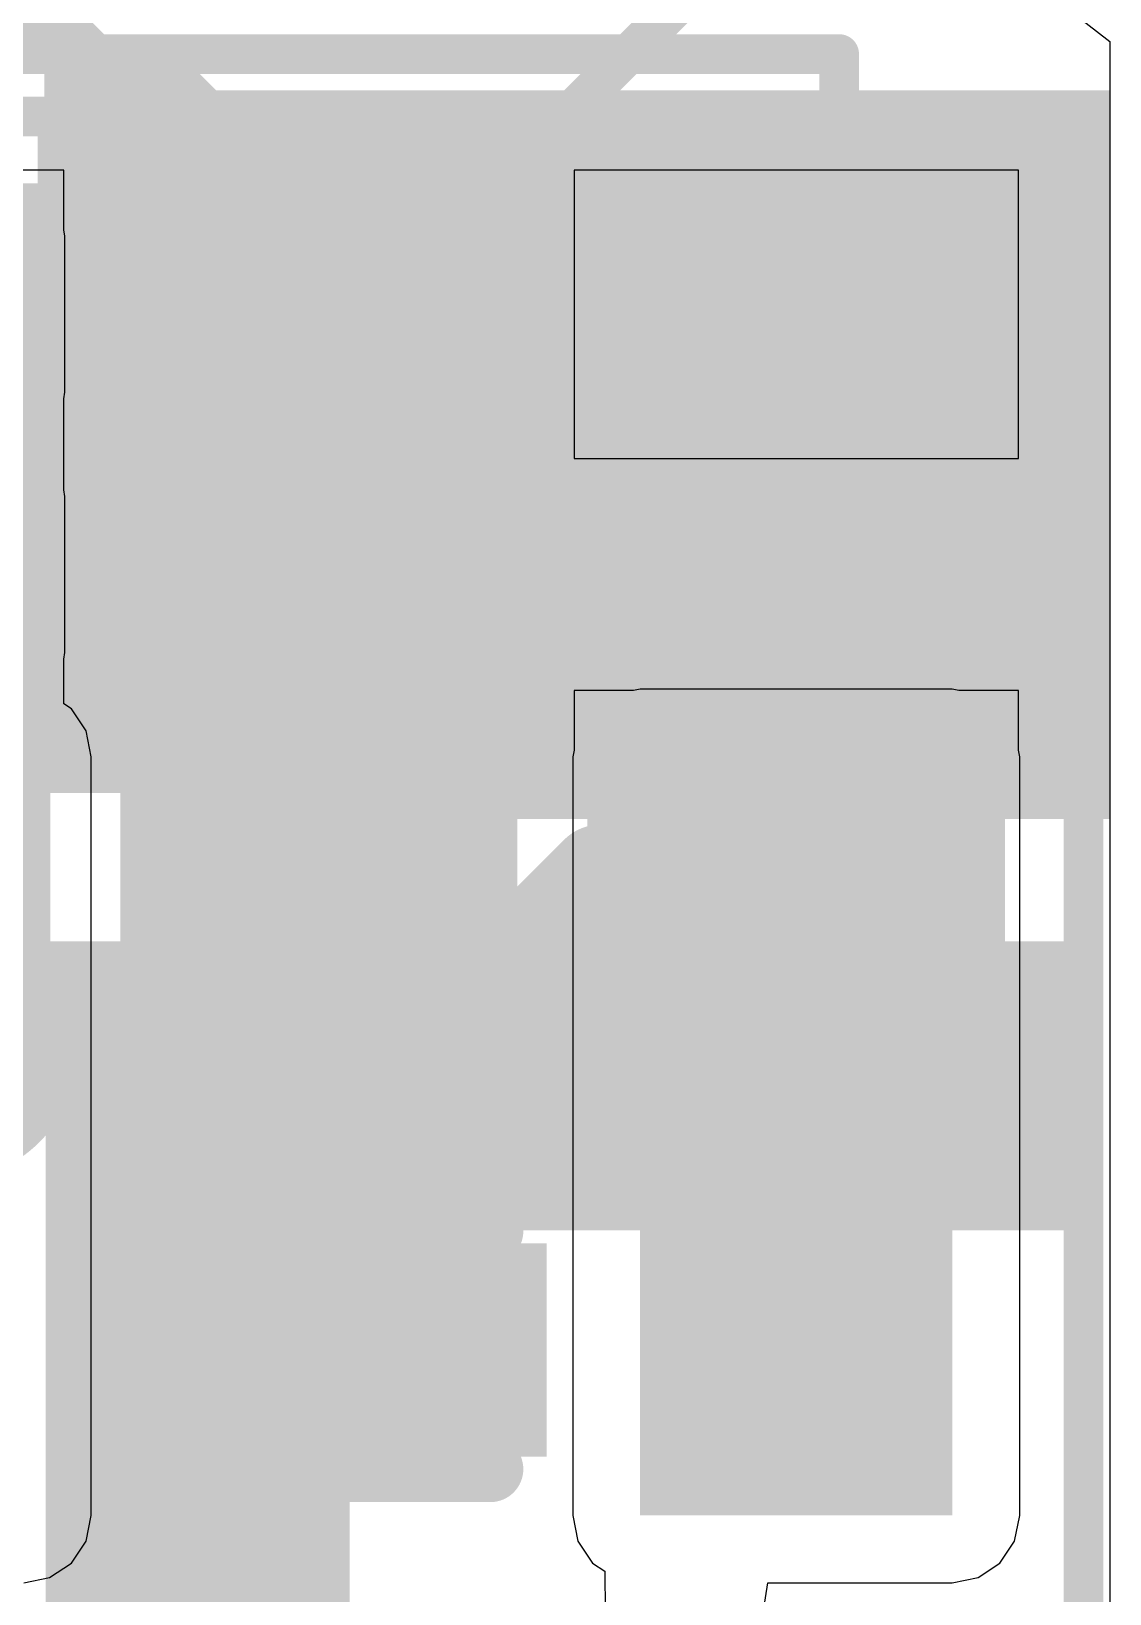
# Model space of a CAD drawing. Header units: millimetres. Extents: x -1.53 to 3.03, y -0.09 to 2.17.
# Drawn here: x 0.243 to 0.3246, y 0.0968 to 0.215 of the extents above; entities that cross this region are included whole.
import ezdxf

# ---------------------------------------------------------------- set-up
doc = ezdxf.new("R2010")
doc.units = ezdxf.units.MM
doc.header["$MEASUREMENT"] = 0
for name, color, linetype in [('BottomLayer', 5, 'Continuous'), ('BottomOverlay', 54, 'Continuous'), ('BottomPaste', 16, 'Continuous'), ('BottomSolder', 6, 'Continuous'), ('TopLayer', 1, 'Continuous'), ('TopOverlay', 2, 'Continuous'), ('TopPaste', 8, 'Continuous'), ('TopSolder', 216, 'Continuous'), ('ViaHoleLayer', 16, 'Continuous')]:
    doc.layers.add(name, color=color, linetype=linetype)

# ---------------------------------------------------------------- blocks, each defined once
blk = doc.blocks.new('DC_096_3')
at = {"layer": 'TopLayer'}
blk.add_hatch(color=1, dxfattribs=at).paths.add_polyline_path([(-0.08071, 0.08087), (-0.02953, 0.08087), (-0.02953, 0.01001), (-0.08071, 0.01001)])
at = {"layer": 'TopPaste'}
blk.add_hatch(color=8, dxfattribs=at).paths.add_polyline_path([(-0.08071, 0.08087), (-0.02953, 0.08087), (-0.02953, 0.01001), (-0.08071, 0.01001)])
at = {"layer": 'TopSolder'}
blk.add_hatch(color=216, dxfattribs=at).paths.add_polyline_path([(-0.08268, 0.08284), (-0.02756, 0.08284), (-0.02756, 0.00804), (-0.08268, 0.00804)])
at = {"layer": 'TopOverlay'}
for points, const_width in [([(-0.08071, -0.06873), (-0.08071, 0.08087)], 0.003), ([(-0.02321, 0.04437), (-0.01821, 0.04937)], 0.00787), ([(-0.01821, 0.03937), (-0.01821, 0.04937)], 0.00787), ([(-0.01821, 0.03937), (-0.02321, 0.04437)], 0.00787)]:
    blk.add_lwpolyline(points, dxfattribs=dict(at, const_width=const_width))
for points, const_width in [([(-0.08146, 0.08087, 1), (-0.07996, 0.08087, 1)], 0.0015), ([(-0.02018, 0.04937, 1), (-0.01624, 0.04937, 1)], 0.00394), ([(-0.02018, 0.04937, 1), (-0.01624, 0.04937, 1)], 0.00394), ([(-0.02518, 0.04437, 1), (-0.02124, 0.04437, 1)], 0.00394), ([(-0.02518, 0.04437, 1), (-0.02124, 0.04437, 1)], 0.00394), ([(-0.02018, 0.03937, 1), (-0.01624, 0.03937, 1)], 0.00394), ([(-0.02018, 0.03937, 1), (-0.01624, 0.03937, 1)], 0.00394)]:
    blk.add_lwpolyline(points, format="xyb", close=True, dxfattribs=dict(at, const_width=const_width))
blk = doc.blocks.new('DFN_6_EP_2_2__B_10')
at = {"layer": 'BottomLayer'}
for points in [[(-0.01102, 0.02697), (0.01102, 0.02697), (0.01102, -0.02697), (-0.01102, -0.02697)], [(-0.04793, 0.02559), (-0.02431, 0.02559), (-0.02431, 0.01378), (-0.04793, 0.01378)], [(0.02431, 0.02559), (0.04793, 0.02559), (0.04793, 0.01378), (0.02431, 0.01378)], [(-0.04793, 0.00591), (-0.02431, 0.00591), (-0.02431, -0.00591), (-0.04793, -0.00591)], [(0.02431, 0.00591), (0.04793, 0.00591), (0.04793, -0.00591), (0.02431, -0.00591)], [(-0.04793, -0.01378), (-0.02431, -0.01378), (-0.02431, -0.02559), (-0.04793, -0.02559)], [(0.02431, -0.01378), (0.04793, -0.01378), (0.04793, -0.02559), (0.02431, -0.02559)]]:
    blk.add_hatch(color=5, dxfattribs=at).paths.add_polyline_path(points)
at = {"layer": 'BottomPaste'}
for points in [[(-0.01102, 0.02697), (0.01102, 0.02697), (0.01102, -0.02697), (-0.01102, -0.02697)], [(-0.04793, 0.02559), (-0.02431, 0.02559), (-0.02431, 0.01378), (-0.04793, 0.01378)], [(0.02431, 0.02559), (0.04793, 0.02559), (0.04793, 0.01378), (0.02431, 0.01378)], [(-0.04793, 0.00591), (-0.02431, 0.00591), (-0.02431, -0.00591), (-0.04793, -0.00591)], [(0.02431, 0.00591), (0.04793, 0.00591), (0.04793, -0.00591), (0.02431, -0.00591)], [(-0.04793, -0.01378), (-0.02431, -0.01378), (-0.02431, -0.02559), (-0.04793, -0.02559)], [(0.02431, -0.01378), (0.04793, -0.01378), (0.04793, -0.02559), (0.02431, -0.02559)]]:
    blk.add_hatch(color=16, dxfattribs=at).paths.add_polyline_path(points)
at = {"layer": 'BottomSolder'}
for points in [[(-0.01502, 0.03097), (0.01502, 0.03097), (0.01502, -0.03097), (-0.01502, -0.03097)], [(-0.05193, 0.02959), (-0.02031, 0.02959), (-0.02031, 0.00978), (-0.05193, 0.00978)], [(0.02031, 0.02959), (0.05193, 0.02959), (0.05193, 0.00978), (0.02031, 0.00978)], [(-0.05193, 0.00991), (-0.02031, 0.00991), (-0.02031, -0.00991), (-0.05193, -0.00991)], [(0.02031, 0.00991), (0.05193, 0.00991), (0.05193, -0.00991), (0.02031, -0.00991)], [(-0.05193, -0.00978), (-0.02031, -0.00978), (-0.02031, -0.02959), (-0.05193, -0.02959)], [(0.02031, -0.00978), (0.05193, -0.00978), (0.05193, -0.02959), (0.02031, -0.02959)]]:
    blk.add_hatch(color=6, dxfattribs=at).paths.add_polyline_path(points)
at = {"layer": 'BottomOverlay', "const_width": 0.003}
for points in [[(-0.03937, 0.03137), (-0.03937, 0.03937)], [(-0.03937, 0.03937), (0.03937, 0.03937)], [(0.03937, 0.03137), (0.03937, 0.03937)], [(-0.03937, -0.03937), (-0.03937, -0.03137)], [(0.03937, -0.03937), (0.03937, -0.03137)], [(-0.03937, -0.03937), (0.03937, -0.03937)]]:
    blk.add_lwpolyline(points, dxfattribs=at)
at = {"layer": 'BottomOverlay', "const_width": 0.0015}
for points in [[(-0.04012, 0.03937, 1), (-0.03862, 0.03937, 1)], [(-0.04012, 0.03937, 1), (-0.03862, 0.03937, 1)], [(0.03862, 0.03937, 1), (0.04012, 0.03937, 1)], [(0.03862, 0.03937, 1), (0.04012, 0.03937, 1)], [(-0.04012, 0.03137, 1), (-0.03862, 0.03137, 1)], [(0.03862, 0.03137, 1), (0.04012, 0.03137, 1)], [(-0.04012, -0.03137, 1), (-0.03862, -0.03137, 1)], [(0.03862, -0.03137, 1), (0.04012, -0.03137, 1)], [(-0.04012, -0.03937, 1), (-0.03862, -0.03937, 1)], [(-0.04012, -0.03937, 1), (-0.03862, -0.03937, 1)], [(0.03862, -0.03937, 1), (0.04012, -0.03937, 1)], [(0.03862, -0.03937, 1), (0.04012, -0.03937, 1)]]:
    blk.add_lwpolyline(points, format="xyb", close=True, dxfattribs=at)
blk = doc.blocks.new('CAP_0201_B_41')
at = {"layer": 'BottomLayer'}
for points in [[(-0.01772, 0.00591), (-0.00591, 0.00591), (-0.00591, -0.00591), (-0.01772, -0.00591)], [(0.00591, 0.00591), (0.01772, 0.00591), (0.01772, -0.00591), (0.00591, -0.00591)]]:
    blk.add_hatch(color=5, dxfattribs=at).paths.add_polyline_path(points)
at = {"layer": 'BottomPaste'}
for points in [[(-0.01772, 0.00591), (-0.00591, 0.00591), (-0.00591, -0.00591), (-0.01772, -0.00591)], [(0.00591, 0.00591), (0.01772, 0.00591), (0.01772, -0.00591), (0.00591, -0.00591)]]:
    blk.add_hatch(color=16, dxfattribs=at).paths.add_polyline_path(points)
at = {"layer": 'BottomSolder'}
for points in [[(-0.01988, 0.00807), (-0.00374, 0.00807), (-0.00374, -0.00807), (-0.01988, -0.00807)], [(0.00374, 0.00807), (0.01988, 0.00807), (0.01988, -0.00807), (0.00374, -0.00807)]]:
    blk.add_hatch(color=6, dxfattribs=at).paths.add_polyline_path(points)
at = {"layer": 'BottomOverlay', "const_width": 0.005}
for points in [[(-0.021, 0.009), (-0.008, 0.009)], [(-0.021, -0.009), (-0.021, 0.009)], [(0.008, 0.009), (0.021, 0.009)], [(0.021, -0.009), (0.021, 0.009)], [(-0.021, -0.009), (-0.008, -0.009)], [(0.008, -0.009), (0.021, -0.009)]]:
    blk.add_lwpolyline(points, dxfattribs=at)
at = {"layer": 'BottomOverlay', "const_width": 0.0025}
for points in [[(-0.02225, 0.009, 1), (-0.01975, 0.009, 1)], [(-0.02225, 0.009, 1), (-0.01975, 0.009, 1)], [(-0.00925, 0.009, 1), (-0.00675, 0.009, 1)], [(0.00675, 0.009, 1), (0.00925, 0.009, 1)], [(0.01975, 0.009, 1), (0.02225, 0.009, 1)], [(0.01975, 0.009, 1), (0.02225, 0.009, 1)], [(-0.02225, -0.009, 1), (-0.01975, -0.009, 1)], [(-0.02225, -0.009, 1), (-0.01975, -0.009, 1)], [(-0.00925, -0.009, 1), (-0.00675, -0.009, 1)], [(0.00675, -0.009, 1), (0.00925, -0.009, 1)], [(0.01975, -0.009, 1), (0.02225, -0.009, 1)], [(0.01975, -0.009, 1), (0.02225, -0.009, 1)]]:
    blk.add_lwpolyline(points, format="xyb", close=True, dxfattribs=at)

msp = doc.modelspace()

# ---------------------------------------------------------------- hatches: boundary and pattern name
at = {"layer": 'BottomLayer'}
h = msp.add_hatch(color=5, dxfattribs=at)
edge = h.paths.add_edge_path()
edge.add_arc((0.2879, 0.17399), 0.00591, 0, 360)
msp.add_hatch(color=5, dxfattribs=at).paths.add_polyline_path([(0.28907, 0.10276), (0.31269, 0.10276), (0.31269, 0.16015), (0.28907, 0.16015)])
h = msp.add_hatch(color=5, dxfattribs=at)
edge = h.paths.add_edge_path()
edge.add_arc((0.30088, 0.13838), 0.00591, 0, 360)
at = {"layer": 'BottomSolder'}
h = msp.add_hatch(color=6, dxfattribs=at)
edge = h.paths.add_edge_path()
edge.add_arc((0.2879, 0.17399), 0.00991, 0, 360)
h = msp.add_hatch(color=6, dxfattribs=at)
edge = h.paths.add_edge_path()
edge.add_arc((0.23661, 0.138), 0.00991, 0, 360)
h = msp.add_hatch(color=6, dxfattribs=at)
edge = h.paths.add_edge_path()
edge.add_arc((0.30088, 0.13838), 0.00991, 0, 360)
at = {"layer": 'TopLayer'}
for points in [[(0.24347, 0.1574), (0.3227, 0.1574), (0.3227, 0.20858), (0.24347, 0.20858)], [(0.24409, 0.12432), (0.32227, 0.12432), (0.32227, 0.14617), (0.24409, 0.14617)], [(0.24409, 0.0187), (0.26709, 0.0187), (0.26709, 0.14617), (0.24409, 0.14617)]]:
    msp.add_hatch(color=1, dxfattribs=at).paths.add_polyline_path(points)
h = msp.add_hatch(color=1, dxfattribs=at)
edge = h.paths.add_edge_path()
edge.add_arc((0.24938, 0.18968), 0.00591, 0, 360)
h = msp.add_hatch(color=1, dxfattribs=at)
edge = h.paths.add_edge_path()
edge.add_arc((0.24938, 0.174), 0.00591, 0, 360)
h = msp.add_hatch(color=1, dxfattribs=at)
edge = h.paths.add_edge_path()
edge.add_arc((0.30088, 0.13838), 0.00591, 0, 360)
at = {"layer": 'TopSolder'}
h = msp.add_hatch(color=216, dxfattribs=at)
edge = h.paths.add_edge_path()
edge.add_arc((0.24938, 0.18968), 0.00991, 0, 360)
h = msp.add_hatch(color=216, dxfattribs=at)
edge = h.paths.add_edge_path()
edge.add_arc((0.24938, 0.174), 0.00991, 0, 360)
h = msp.add_hatch(color=216, dxfattribs=at)
edge = h.paths.add_edge_path()
edge.add_arc((0.30088, 0.13838), 0.00991, 0, 360)
at = {"layer": 'ViaHoleLayer'}
h = msp.add_hatch(color=16, dxfattribs=at)
edge = h.paths.add_edge_path()
edge.add_arc((0.24938, 0.18968), 0.00295, 0, 360)
h = msp.add_hatch(color=16, dxfattribs=at)
edge = h.paths.add_edge_path()
edge.add_arc((0.24938, 0.174), 0.00295, 0, 360)
h = msp.add_hatch(color=16, dxfattribs=at)
edge = h.paths.add_edge_path()
edge.add_arc((0.2879, 0.17399), 0.00295, 0, 360)
h = msp.add_hatch(color=16, dxfattribs=at)
edge = h.paths.add_edge_path()
edge.add_arc((0.30088, 0.13838), 0.00295, 0, 360)

# ---------------------------------------------------------------- linework, layer by layer
at = {"layer": 'BottomLayer'}
for p, q in [((0.32203, 0.21623), (0.32461, 0.21425)), ((0.32461, 0.21425), (0.32461, 0.00834)), ((0.24545, 0.20452), (0.24094, 0.20452)), ((0.24545, 0.20001), (0.24545, 0.20452)), ((0.31769, 0.20452), (0.28407, 0.20452)), ((0.28407, 0.20452), (0.28407, 0.18271)), ((0.31769, 0.18271), (0.31769, 0.20452)), ((0.24554, 0.19952), (0.24545, 0.20001)), ((0.24554, 0.18771), (0.24554, 0.19952)), ((0.24545, 0.18722), (0.24554, 0.18771)), ((0.24545, 0.18033), (0.24545, 0.18722)), ((0.28407, 0.18271), (0.31769, 0.18271)), ((0.24554, 0.17984), (0.24545, 0.18033)), ((0.24554, 0.16803), (0.24554, 0.17984)), ((0.24545, 0.16753), (0.24554, 0.16803)), ((0.24545, 0.16415), (0.24545, 0.16753)), ((0.28858, 0.16515), (0.28407, 0.16515)), ((0.28407, 0.16515), (0.28407, 0.16064)), ((0.28907, 0.16525), (0.28858, 0.16515)), ((0.31269, 0.16525), (0.28907, 0.16525)), ((0.31318, 0.16515), (0.31269, 0.16525)), ((0.31769, 0.16515), (0.31318, 0.16515)), ((0.31769, 0.16064), (0.31769, 0.16515)), ((0.24603, 0.16376), (0.24545, 0.16415)), ((0.24714, 0.1621), (0.24603, 0.16376)), ((0.24753, 0.16015), (0.24714, 0.1621)), ((0.24753, 0.10276), (0.24753, 0.16015)), ((0.28407, 0.16064), (0.28397, 0.16015)), ((0.28397, 0.16015), (0.28397, 0.10276)), ((0.31779, 0.16015), (0.31769, 0.16064)), ((0.31779, 0.10276), (0.31779, 0.16015)), ((0.24714, 0.10081), (0.24753, 0.10276)), ((0.28397, 0.10276), (0.28436, 0.10081)), ((0.3174, 0.10081), (0.31779, 0.10276)), ((0.24603, 0.09915), (0.24714, 0.10081)), ((0.28436, 0.10081), (0.28546, 0.09915)), ((0.31629, 0.09915), (0.3174, 0.10081)), ((0.24438, 0.09805), (0.24603, 0.09915)), ((0.28546, 0.09915), (0.2864, 0.09853)), ((0.2864, 0.09853), (0.28642, 0.09552)), ((0.31464, 0.09805), (0.31629, 0.09915)), ((0.24243, 0.09766), (0.24438, 0.09805)), ((0.29794, 0.09266), (0.29873, 0.09766)), ((0.29873, 0.09766), (0.31269, 0.09766)), ((0.31269, 0.09766), (0.31464, 0.09805))]:
    msp.add_line(p, q, dxfattribs=at)
at = {"layer": 'BottomLayer', "const_width": 0.003}
for points in [[(0.24549, 0.20914), (0.24549, 0.22758)], [(0.26476, 0.18988), (0.29172, 0.21684)], [(0.24549, 0.20914), (0.26476, 0.18988)], [(0.26476, 0.17393), (0.26476, 0.18988)], [(0.26476, 0.17393), (0.30088, 0.17393)]]:
    msp.add_lwpolyline(points, dxfattribs=at)
at = {"layer": 'BottomLayer', "const_width": 0.0015}
for points in [[(0.24474, 0.20914, 1), (0.24624, 0.20914, 1)], [(0.24474, 0.20914, 1), (0.24624, 0.20914, 1)], [(0.26401, 0.18988, 1), (0.26551, 0.18988, 1)], [(0.26401, 0.18988, 1), (0.26551, 0.18988, 1)], [(0.26401, 0.18988, 1), (0.26551, 0.18988, 1)], [(0.26401, 0.17393, 1), (0.26551, 0.17393, 1)], [(0.26401, 0.17393, 1), (0.26551, 0.17393, 1)], [(0.30013, 0.17393, 1), (0.30163, 0.17393, 1)]]:
    msp.add_lwpolyline(points, format="xyb", close=True, dxfattribs=at)
at = {"layer": 'TopLayer', "const_width": 0.005}
for points in [[(0.23686, 0.22291), (0.249, 0.21077)], [(0.249, 0.21077), (0.25324, 0.21077)], [(0.25324, 0.21077), (0.25568, 0.20833)], [(0.25568, 0.18968), (0.25568, 0.20833)]]:
    msp.add_lwpolyline(points, dxfattribs=at)
at = {"layer": 'TopLayer', "const_width": 0.0025}
for points in [[(0.24775, 0.21077, 1), (0.25025, 0.21077, 1)], [(0.24775, 0.21077, 1), (0.25025, 0.21077, 1)], [(0.25199, 0.21077, 1), (0.25449, 0.21077, 1)], [(0.25199, 0.21077, 1), (0.25449, 0.21077, 1)], [(0.25443, 0.20833, 1), (0.25693, 0.20833, 1)], [(0.25443, 0.20833, 1), (0.25693, 0.20833, 1)], [(0.25443, 0.18968, 1), (0.25693, 0.18968, 1)]]:
    msp.add_lwpolyline(points, format="xyb", close=True, dxfattribs=at)
at = {"layer": 'TopOverlay', "const_width": 0.003}
msp.add_lwpolyline([(0.32261, 0), (0.32261, 0.20858)], dxfattribs=at)
at = {"layer": 'TopOverlay', "const_width": 0.0015}
msp.add_lwpolyline([(0.32186, 0.20858, 1), (0.32336, 0.20858, 1)], format="xyb", close=True, dxfattribs=at)

# ---------------------------------------------------------------- block references
for name, p in [('DFN_6_EP_2_2__B_10', (0.26476, 0.17393)), ('CAP_0201_B_41', (0.28573, 0.11526))]:
    msp.add_blockref(name, p)
at = {"rotation": 270}
msp.add_blockref('DC_096_3', (0.24173, 0.12787), dxfattribs=at)

doc.saveas('drawing.dxf')
